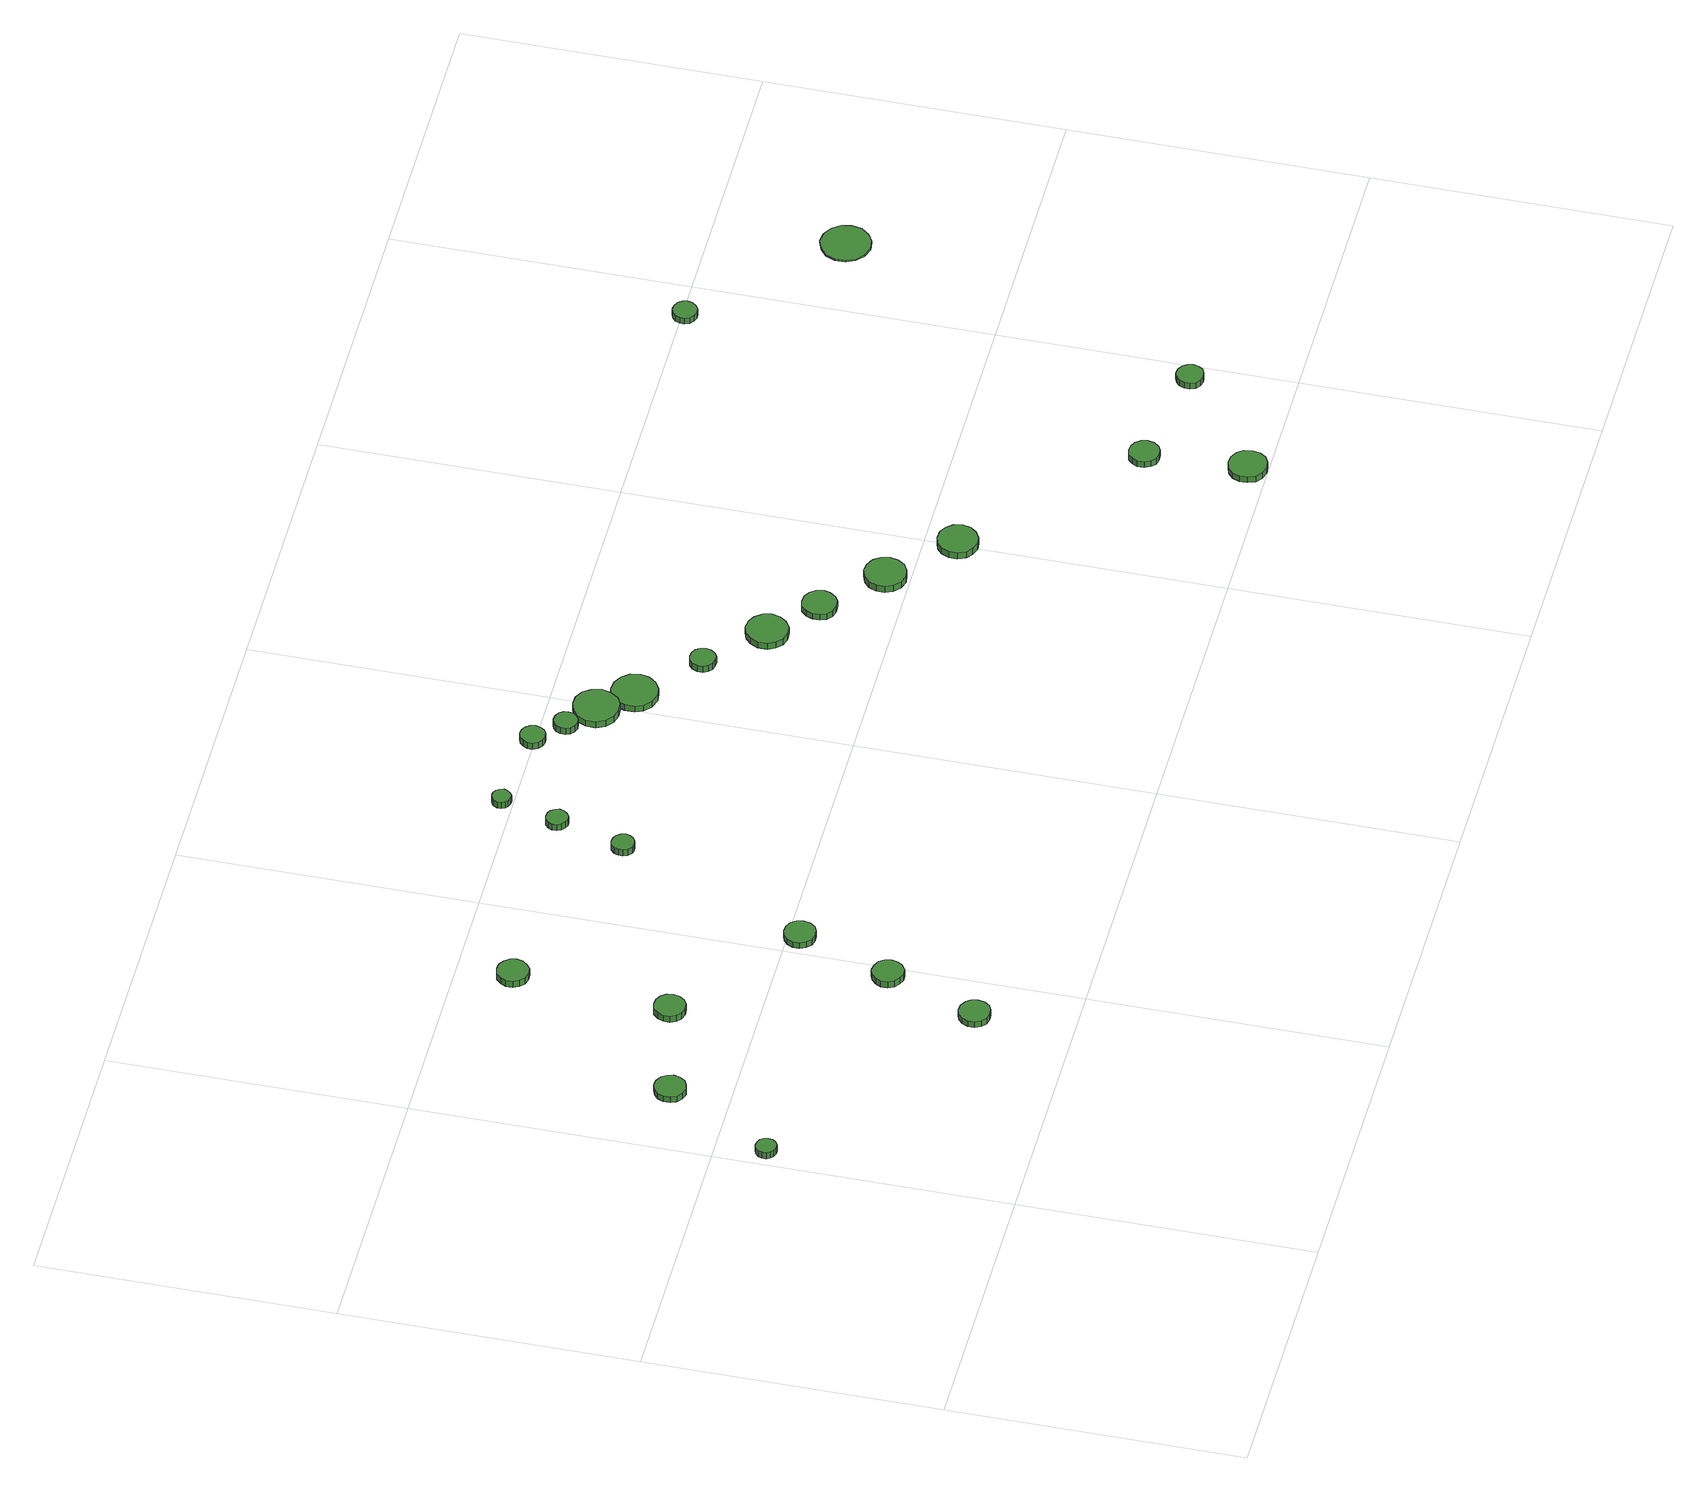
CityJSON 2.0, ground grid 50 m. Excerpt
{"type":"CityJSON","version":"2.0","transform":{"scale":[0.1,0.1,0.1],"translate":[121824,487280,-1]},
"CityObjects":{
"tree1":{"type":"SolitaryVegetationObject","attributes":{"function":"something"},"geometry":[{"type":"MultiSurface","lod":"1","boundaries":[[[0,1,2,3,4,5,6,7,8,9,10,11,12,13,14]],[[15,16,17,18,19,20,21,22,23,24,25,26,27,28,29]],[[0,29,28,1]],[[1,28,27,2]],[[2,27,26,3]],[[3,26,25,4]],[[4,25,24,5]],[[5,24,23,6]],[[6,23,22,7]],[[7,22,21,8]],[[8,21,20,9]],[[9,20,19,10]],[[10,19,18,11]],[[11,18,17,12]],[[12,17,16,13]],[[13,16,15,14]],[[14,15,29,0]]]}]},
"tree2":{"type":"SolitaryVegetationObject","attributes":{"function":"something"},"geometry":[{"type":"MultiSurface","lod":"1","boundaries":[[[30,31,32,33,34,35,36,37,38,39,40,41,42,43,44]],[[45,46,47,48,49,50,51,52,53,54,55,56,57,58,59]],[[30,59,58,31]],[[31,58,57,32]],[[32,57,56,33]],[[33,56,55,34]],[[34,55,54,35]],[[35,54,53,36]],[[36,53,52,37]],[[37,52,51,38]],[[38,51,50,39]],[[39,50,49,40]],[[40,49,48,41]],[[41,48,47,42]],[[42,47,46,43]],[[43,46,45,44]],[[44,45,59,30]]]}]},
"tree3":{"type":"SolitaryVegetationObject","attributes":{"function":"something"},"geometry":[{"type":"MultiSurface","lod":"1","boundaries":[[[60,61,62,63,64,65,66,67,68,69,70,71,72,73,74]],[[75,76,77,78,79,80,81,82,83,84,85,86,87,88,89]],[[60,89,88,61]],[[61,88,87,62]],[[62,87,86,63]],[[63,86,85,64]],[[64,85,84,65]],[[65,84,83,66]],[[66,83,82,67]],[[67,82,81,68]],[[68,81,80,69]],[[69,80,79,70]],[[70,79,78,71]],[[71,78,77,72]],[[72,77,76,73]],[[73,76,75,74]],[[74,75,89,60]]]}]},
"tree4":{"type":"SolitaryVegetationObject","attributes":{"function":"something"},"geometry":[{"type":"MultiSurface","lod":"1","boundaries":[[[90,91,92,93,94,95,96,97,98,99,100,101,102,103,104]],[[105,106,107,108,109,110,111,112,113,114,115,116,117,118,119]],[[90,119,118,91]],[[91,118,117,92]],[[92,117,116,93]],[[93,116,115,94]],[[94,115,114,95]],[[95,114,113,96]],[[96,113,112,97]],[[97,112,111,98]],[[98,111,110,99]],[[99,110,109,100]],[[100,109,108,101]],[[101,108,107,102]],[[102,107,106,103]],[[103,106,105,104]],[[104,105,119,90]]]}]},
"tree5":{"type":"SolitaryVegetationObject","attributes":{"function":"something"},"geometry":[{"type":"MultiSurface","lod":"1","boundaries":[[[120,121,122,123,124,125,126,127,128,129,130,131,132,133,134]],[[135,136,137,138,139,140,141,142,143,144,145,146,147,148,149]],[[120,149,148,121]],[[121,148,147,122]],[[122,147,146,123]],[[123,146,145,124]],[[124,145,144,125]],[[125,144,143,126]],[[126,143,142,127]],[[127,142,141,128]],[[128,141,140,129]],[[129,140,139,130]],[[130,139,138,131]],[[131,138,137,132]],[[132,137,136,133]],[[133,136,135,134]],[[134,135,149,120]]]}]},
"tree6":{"type":"SolitaryVegetationObject","attributes":{"function":"something"},"geometry":[{"type":"MultiSurface","lod":"1","boundaries":[[[150,151,152,153,154,155,156,157,158,159,160,161,162,163,164]],[[165,166,167,168,169,170,171,172,173,174,175,176,177,178,179]],[[150,179,178,151]],[[151,178,177,152]],[[152,177,176,153]],[[153,176,175,154]],[[154,175,174,155]],[[155,174,173,156]],[[156,173,172,157]],[[157,172,171,158]],[[158,171,170,159]],[[159,170,169,160]],[[160,169,168,161]],[[161,168,167,162]],[[162,167,166,163]],[[163,166,165,164]],[[164,165,179,150]]]}]},
"tree7":{"type":"SolitaryVegetationObject","attributes":{"function":"something"},"geometry":[{"type":"MultiSurface","lod":"1","boundaries":[[[180,181,182,183,184,185,186,187,188,189,190,191,192,193,194]],[[195,196,197,198,199,200,201,202,203,204,205,206,207,208,209]],[[180,209,208,181]],[[181,208,207,182]],[[182,207,206,183]],[[183,206,205,184]],[[184,205,204,185]],[[185,204,203,186]],[[186,203,202,187]],[[187,202,201,188]],[[188,201,200,189]],[[189,200,199,190]],[[190,199,198,191]],[[191,198,197,192]],[[192,197,196,193]],[[193,196,195,194]],[[194,195,209,180]]]}]},
"tree8":{"type":"SolitaryVegetationObject","attributes":{"function":"something"},"geometry":[{"type":"MultiSurface","lod":"1","boundaries":[[[210,211,212,213,214,215,216,217,218,219,220,221,222,223,224]],[[225,226,227,228,229,230,231,232,233,234,235,236,237,238,239]],[[210,239,238,211]],[[211,238,237,212]],[[212,237,236,213]],[[213,236,235,214]],[[214,235,234,215]],[[215,234,233,216]],[[216,233,232,217]],[[217,232,231,218]],[[218,231,230,219]],[[219,230,229,220]],[[220,229,228,221]],[[221,228,227,222]],[[222,227,226,223]],[[223,226,225,224]],[[224,225,239,210]]]}]},
"tree9":{"type":"SolitaryVegetationObject","attributes":{"function":"something"},"geometry":[{"type":"MultiSurface","lod":"1","boundaries":[[[240,241,242,243,244,245,246,247,248,249,250,251,252,253,254]],[[255,256,257,258,259,260,261,262,263,264,265,266,267,268,269]],[[240,269,268,241]],[[241,268,267,242]],[[242,267,266,243]],[[243,266,265,244]],[[244,265,264,245]],[[245,264,263,246]],[[246,263,262,247]],[[247,262,261,248]],[[248,261,260,249]],[[249,260,259,250]],[[250,259,258,251]],[[251,258,257,252]],[[252,257,256,253]],[[253,256,255,254]],[[254,255,269,240]]]}]},
"tree10":{"type":"SolitaryVegetationObject","attributes":{"function":"something"},"geometry":[{"type":"MultiSurface","lod":"1","boundaries":[[[270,271,272,273,274,275,276,277,278,279,280,281,282,283,284]],[[285,286,287,288,289,290,291,292,293,294,295,296,297,298,299]],[[270,299,298,271]],[[271,298,297,272]],[[272,297,296,273]],[[273,296,295,274]],[[274,295,294,275]],[[275,294,293,276]],[[276,293,292,277]],[[277,292,291,278]],[[278,291,290,279]],[[279,290,289,280]],[[280,289,288,281]],[[281,288,287,282]],[[282,287,286,283]],[[283,286,285,284]],[[284,285,299,270]]]}]},
"tree11":{"type":"SolitaryVegetationObject","attributes":{"function":"something"},"geometry":[{"type":"MultiSurface","lod":"1","boundaries":[[[300,301,302,303,304,305,306,307,308,309,310,311,312,313,314]],[[315,316,317,318,319,320,321,322,323,324,325,326,327,328,329]],[[300,329,328,301]],[[301,328,327,302]],[[302,327,326,303]],[[303,326,325,304]],[[304,325,324,305]],[[305,324,323,306]],[[306,323,322,307]],[[307,322,321,308]],[[308,321,320,309]],[[309,320,319,310]],[[310,319,318,311]],[[311,318,317,312]],[[312,317,316,313]],[[313,316,315,314]],[[314,315,329,300]]]}]},
"tree12":{"type":"SolitaryVegetationObject","attributes":{"function":"something"},"geometry":[{"type":"MultiSurface","lod":"1","boundaries":[[[330,331,332,333,334,335,336,337,338,339,340,341,342,343,344]],[[345,346,347,348,349,350,351,352,353,354,355,356,357,358,359]],[[330,359,358,331]],[[331,358,357,332]],[[332,357,356,333]],[[333,356,355,334]],[[334,355,354,335]],[[335,354,353,336]],[[336,353,352,337]],[[337,352,351,338]],[[338,351,350,339]],[[339,350,349,340]],[[340,349,348,341]],[[341,348,347,342]],[[342,347,346,343]],[[343,346,345,344]],[[344,345,359,330]]]}]},
"tree13":{"type":"SolitaryVegetationObject","attributes":{"function":"something"},"geometry":[{"type":"MultiSurface","lod":"1","boundaries":[[[360,361,362,363,364,365,366,367,368,369,370,371,372,373,374]],[[375,376,377,378,379,380,381,382,383,384,385,386,387,388,389]],[[360,389,388,361]],[[361,388,387,362]],[[362,387,386,363]],[[363,386,385,364]],[[364,385,384,365]],[[365,384,383,366]],[[366,383,382,367]],[[367,382,381,368]],[[368,381,380,369]],[[369,380,379,370]],[[370,379,378,371]],[[371,378,377,372]],[[372,377,376,373]],[[373,376,375,374]],[[374,375,389,360]]]}]},
"tree14":{"type":"SolitaryVegetationObject","attributes":{"function":"something"},"geometry":[{"type":"MultiSurface","lod":"1","boundaries":[[[390,391,392,393,394,395,396,397,398,399,400,401,402,403,404]],[[405,406,407,408,409,410,411,412,413,414,415,416,417,418,419]],[[390,419,418,391]],[[391,418,417,392]],[[392,417,416,393]],[[393,416,415,394]],[[394,415,414,395]],[[395,414,413,396]],[[396,413,412,397]],[[397,412,411,398]],[[398,411,410,399]],[[399,410,409,400]],[[400,409,408,401]],[[401,408,407,402]],[[402,407,406,403]],[[403,406,405,404]],[[404,405,419,390]]]}]},
"tree15":{"type":"SolitaryVegetationObject","attributes":{"function":"something"},"geometry":[{"type":"MultiSurface","lod":"1","boundaries":[[[420,421,422,423,424,425,426,427,428,429,430,431,432,433,434]],[[435,436,437,438,439,440,441,442,443,444,445,446,447,448,449]],[[420,449,448,421]],[[421,448,447,422]],[[422,447,446,423]],[[423,446,445,424]],[[424,445,444,425]],[[425,444,443,426]],[[426,443,442,427]],[[427,442,441,428]],[[428,441,440,429]],[[429,440,439,430]],[[430,439,438,431]],[[431,438,437,432]],[[432,437,436,433]],[[433,436,435,434]],[[434,435,449,420]]]}]},
"tree16":{"type":"SolitaryVegetationObject","attributes":{"function":"something"},"geometry":[{"type":"MultiSurface","lod":"1","boundaries":[[[450,451,452,453,454,455,456,457,458,459,460,461,462,463,464]],[[465,466,467,468,469,470,471,472,473,474,475,476,477,478,479]],[[450,479,478,451]],[[451,478,477,452]],[[452,477,476,453]],[[453,476,475,454]],[[454,475,474,455]],[[455,474,473,456]],[[456,473,472,457]],[[457,472,471,458]],[[458,471,470,459]],[[459,470,469,460]],[[460,469,468,461]],[[461,468,467,462]],[[462,467,466,463]],[[463,466,465,464]],[[464,465,479,450]]]}]},
"tree17":{"type":"SolitaryVegetationObject","attributes":{"function":"something"},"geometry":[{"type":"MultiSurface","lod":"1","boundaries":[[[480,481,482,483,484,485,486,487,488,489,490,491,492,493,494]],[[495,496,497,498,499,500,501,502,503,504,505,506,507,508,509]],[[480,509,508,481]],[[481,508,507,482]],[[482,507,506,483]],[[483,506,505,484]],[[484,505,504,485]],[[485,504,503,486]],[[486,503,502,487]],[[487,502,501,488]],[[488,501,500,489]],[[489,500,499,490]],[[490,499,498,491]],[[491,498,497,492]],[[492,497,496,493]],[[493,496,495,494]],[[494,495,509,480]]]}]},
"tree18":{"type":"SolitaryVegetationObject","attributes":{"function":"something"},"geometry":[{"type":"MultiSurface","lod":"1","boundaries":[[[510,511,512,513,514,515,516,517,518,519,520,521,522,523,524]],[[525,526,527,528,529,530,531,532,533,534,535,536,537,538,539]],[[510,539,538,511]],[[511,538,537,512]],[[512,537,536,513]],[[513,536,535,514]],[[514,535,534,515]],[[515,534,533,516]],[[516,533,532,517]],[[517,532,531,518]],[[518,531,530,519]],[[519,530,529,520]],[[520,529,528,521]],[[521,528,527,522]],[[522,527,526,523]],[[523,526,525,524]],[[524,525,539,510]]]}]},
"tree19":{"type":"SolitaryVegetationObject","attributes":{"function":"something"},"geometry":[{"type":"MultiSurface","lod":"1","boundaries":[[[540,541,542,543,544,545,546,547,548,549,550,551,552,553,554]],[[555,556,557,558,559,560,561,562,563,564,565,566,567,568,569]],[[540,569,568,541]],[[541,568,567,542]],[[542,567,566,543]],[[543,566,565,544]],[[544,565,564,545]],[[545,564,563,546]],[[546,563,562,547]],[[547,562,561,548]],[[548,561,560,549]],[[549,560,559,550]],[[550,559,558,551]],[[551,558,557,552]],[[552,557,556,553]],[[553,556,555,554]],[[554,555,569,540]]]}]},
"tree20":{"type":"SolitaryVegetationObject","attributes":{"function":"something"},"geometry":[{"type":"MultiSurface","lod":"1","boundaries":[[[570,571,572,573,574,575,576,577,578,579,580,581,582,583,584]],[[585,586,587,588,589,590,591,592,593,594,595,596,597,598,599]],[[570,599,598,571]],[[571,598,597,572]],[[572,597,596,573]],[[573,596,595,574]],[[574,595,594,575]],[[575,594,593,576]],[[576,593,592,577]],[[577,592,591,578]],[[578,591,590,579]],[[579,590,589,580]],[[580,589,588,581]],[[581,588,587,582]],[[582,587,586,583]],[[583,586,585,584]],[[584,585,599,570]]]}]},
"tree21":{"type":"SolitaryVegetationObject","attributes":{"function":"something"},"geometry":[{"type":"MultiSurface","lod":"1","boundaries":[[[600,601,602,603,604,605,606,607,608,609,610,611,612,613,614]],[[615,616,617,618,619,620,621,622,623,624,625,626,627,628,629]],[[600,629,628,601]],[[601,628,627,602]],[[602,627,626,603]],[[603,626,625,604]],[[604,625,624,605]],[[605,624,623,606]],[[606,623,622,607]],[[607,622,621,608]],[[608,621,620,609]],[[609,620,619,610]],[[610,619,618,611]],[[611,618,617,612]],[[612,617,616,613]],[[613,616,615,614]],[[614,615,629,600]]]}]},
"tree22":{"type":"SolitaryVegetationObject","attributes":{"function":"something"},"geometry":[{"type":"MultiSurface","lod":"1","boundaries":[[[630,631,632,633,634,635,636,637,638,639,640,641,642,643,644]],[[645,646,647,648,649,650,651,652,653,654,655,656,657,658,659]],[[630,659,658,631]],[[631,658,657,632]],[[632,657,656,633]],[[633,656,655,634]],[[634,655,654,635]],[[635,654,653,636]],[[636,653,652,637]],[[637,652,651,638]],[[638,651,650,639]],[[639,650,649,640]],[[640,649,648,641]],[[641,648,647,642]],[[642,647,646,643]],[[643,646,645,644]],[[644,645,659,630]]]}]},
"tree23":{"type":"SolitaryVegetationObject","attributes":{"function":"something"},"geometry":[{"type":"MultiSurface","lod":"1","boundaries":[[[660,661,662,663,664,665,666,667,668,669,670,671,672,673,674]],[[675,676,677,678,679,680,681,682,683,684,685,686,687,688,689]],[[660,689,688,661]],[[661,688,687,662]],[[662,687,686,663]],[[663,686,685,664]],[[664,685,684,665]],[[665,684,683,666]],[[666,683,682,667]],[[667,682,681,668]],[[668,681,680,669]],[[669,680,679,670]],[[670,679,678,671]],[[671,678,677,672]],[[672,677,676,673]],[[673,676,675,674]],[[674,675,689,660]]]}]},
"tree24":{"type":"SolitaryVegetationObject","attributes":{"function":"something"},"geometry":[{"type":"MultiSurface","lod":"1","boundaries":[[[690,691,692,693,694,695,696,697,698,699,700,701,702,703,704]],[[705,706,707,708,709,710,711,712,713,714,715,716,717,718,719]],[[690,719,718,691]],[[691,718,717,692]],[[692,717,716,693]],[[693,716,715,694]],[[694,715,714,695]],[[695,714,713,696]],[[696,713,712,697]],[[697,712,711,698]],[[698,711,710,699]],[[699,710,709,700]],[[700,709,708,701]],[[701,708,707,702]],[[702,707,706,703]],[[703,706,705,704]],[[704,705,719,690]]]}]}
},
"vertices":[
[42,416,29],[41,423,29],[37,429,29],[30,432,29],[23,433,29],[16,431,29],[11,426,29],[8,419,29],[8,412,29],[11,406,29],[16,401,29],[23,399,29],[30,399,29],[37,403,29],[41,409,29],[41,409,16],[37,403,16],[30,399,16],[23,399,16],[16,401,16],[11,406,16],[8,412,16],[8,419,16],[11,426,16],[16,431,16],[23,433,16],[30,432,16],[37,429,16],[41,423,16],[42,416,16],
[153,598,30],[150,608,30],[144,617,30],[134,623,30],[124,624,30],[113,620,30],[105,613,30],[101,603,30],[101,592,30],[105,582,30],[113,575,30],[124,571,30],[134,573,30],[144,578,30],[150,587,30],[150,587,18],[144,578,18],[134,573,18],[124,571,18],[113,575,18],[105,582,18],[101,592,18],[101,603,18],[105,613,18],[113,620,18],[124,624,18],[134,623,18],[144,617,18],[150,608,18],[153,598,18],
[438,163,29],[436,174,29],[430,182,29],[420,188,29],[409,189,29],[399,186,29],[391,178,29],[386,168,29],[386,157,29],[391,147,29],[399,140,29],[409,137,29],[420,138,29],[430,143,29],[436,152,29],[436,152,17],[430,143,17],[420,138,17],[409,137,17],[399,140,17],[391,147,17],[386,157,17],[386,168,17],[391,178,17],[399,186,17],[409,189,17],[420,188,17],[430,182,17],[436,174,17],[438,163,17],
[339,642,30],[337,653,30],[330,662,30],[321,667,30],[310,668,30],[299,665,30],[291,657,30],[287,647,30],[287,636,30],[291,626,30],[299,619,30],[310,616,30],[321,617,30],[330,622,30],[337,631,30],[337,631,17],[330,622,17],[321,617,17],[310,616,17],[299,619,17],[291,626,17],[287,636,17],[287,647,17],[291,657,17],[299,665,17],[310,668,17],[321,667,17],[330,662,17],[337,653,17],[339,642,17],
[497,319,31],[495,330,31],[489,339,31],[479,344,31],[468,346,31],[458,342,31],[450,335,31],[445,325,31],[445,314,31],[450,304,31],[458,297,31],[468,293,31],[479,294,31],[489,300,31],[495,309,31],[495,309,18],[489,300,18],[479,294,18],[468,293,18],[458,297,18],[450,304,18],[445,314,18],[445,325,18],[450,335,18],[458,342,18],[468,346,18],[479,344,18],[489,339,18],[495,330,18],[497,319,18],
[362,906,31],[360,916,31],[353,925,31],[344,931,31],[333,932,31],[322,929,31],[314,921,31],[309,911,31],[309,900,31],[314,890,31],[322,882,31],[333,879,31],[344,880,31],[353,886,31],[360,895,31],[360,895,18],[353,886,18],[344,880,18],[333,879,18],[322,882,18],[314,890,18],[309,900,18],[309,911,18],[314,921,18],[322,929,18],[333,932,18],[344,931,18],[353,925,18],[360,916,18],[362,906,18],
[556,478,30],[554,489,30],[548,498,30],[538,503,30],[527,504,30],[517,501,30],[509,494,30],[504,484,30],[504,473,30],[509,463,30],[517,455,30],[527,452,30],[538,453,30],[548,458,30],[554,467,30],[554,467,18],[548,458,18],[538,453,18],[527,452,18],[517,455,18],[509,463,18],[504,473,18],[504,484,18],[509,494,18],[517,501,18],[527,504,18],[538,503,18],[548,498,18],[554,489,18],[556,478,18],
[692,803,30],[690,811,30],[685,817,30],[678,821,30],[670,822,30],[663,820,30],[657,814,30],[654,807,30],[654,799,30],[657,792,30],[663,786,30],[670,784,30],[678,785,30],[685,789,30],[690,795,30],[690,795,17],[685,789,17],[678,785,17],[670,784,17],[663,786,17],[657,792,17],[654,799,17],[654,807,17],[657,814,17],[663,820,17],[670,822,17],[678,821,17],[685,817,17],[690,811,17],[692,803,17],
[725,920,30],[723,927,30],[718,934,30],[712,937,30],[704,938,30],[697,936,30],[691,931,30],[688,924,30],[688,916,30],[691,909,30],[697,904,30],[704,901,30],[712,902,30],[718,906,30],[723,912,30],[723,912,17],[718,906,17],[712,902,17],[704,901,17],[697,904,17],[691,909,17],[688,916,17],[688,924,17],[691,931,17],[697,936,17],[704,938,17],[712,937,17],[718,934,17],[723,927,17],[725,920,17],
[749,1017,32],[747,1024,32],[743,1029,32],[737,1033,32],[731,1033,32],[724,1031,32],[720,1027,32],[717,1021,32],[717,1014,32],[720,1008,32],[724,1004,32],[731,1002,32],[737,1002,32],[743,1006,32],[747,1011,32],[747,1011,19],[743,1006,19],[737,1002,19],[731,1002,19],[724,1004,19],[720,1008,19],[717,1014,19],[717,1021,19],[720,1027,19],[724,1031,19],[731,1033,19],[737,1033,19],[743,1029,19],[747,1024,19],[749,1017,19],
[908,1002,31],[906,1011,31],[901,1018,31],[894,1022,31],[885,1023,31],[876,1020,31],[870,1014,31],[866,1006,31],[866,998,31],[870,989,31],[876,984,31],[885,981,31],[894,982,31],[901,986,31],[906,993,31],[906,993,18],[901,986,18],[894,982,18],[885,981,18],[876,984,18],[870,989,18],[866,998,18],[866,1006,18],[870,1014,18],[876,1020,18],[885,1023,18],[894,1022,18],[901,1018,18],[906,1011,18],[908,1002,18],
[956,959,27],[955,967,27],[950,974,27],[943,978,27],[934,979,27],[926,977,27],[920,971,27],[917,964,27],[917,955,27],[920,948,27],[926,942,27],[934,939,27],[943,940,27],[950,945,27],[955,951,27],[955,951,14],[950,945,14],[943,940,14],[934,939,14],[926,942,14],[920,948,14],[917,955,14],[917,964,14],[920,971,14],[926,977,14],[934,979,14],[943,978,14],[950,974,14],[955,967,14],[956,959,14],
[1018,919,29],[1014,935,29],[1005,948,29],[991,956,29],[975,957,29],[960,952,29],[948,942,29],[941,927,29],[941,911,29],[948,896,29],[960,886,29],[975,881,29],[991,882,29],[1005,890,29],[1014,903,29],[1014,903,16],[1005,890,16],[991,882,16],[975,881,16],[960,886,16],[948,896,16],[941,911,16],[941,927,16],[948,942,16],[960,952,16],[975,957,16],[991,956,16],[1005,948,16],[1014,935,16],[1018,919,16],
[1069,867,27],[1066,883,27],[1056,896,27],[1042,904,27],[1026,906,27],[1011,901,27],[999,890,27],[993,876,27],[993,859,27],[999,845,27],[1011,834,27],[1026,829,27],[1042,831,27],[1056,839,27],[1066,852,27],[1066,852,15],[1056,839,15],[1042,831,15],[1026,829,15],[1011,834,15],[999,845,15],[993,859,15],[993,876,15],[999,890,15],[1011,901,15],[1026,906,15],[1042,904,15],[1056,896,15],[1066,883,15],[1069,867,15],
[1153,779,27],[1151,788,27],[1146,795,27],[1138,799,27],[1129,800,27],[1121,798,27],[1114,792,27],[1110,783,27],[1110,774,27],[1114,766,27],[1121,760,27],[1129,758,27],[1138,758,27],[1146,763,27],[1151,770,27],[1151,770,14],[1146,763,14],[1138,758,14],[1129,758,14],[1121,760,14],[1114,766,14],[1110,774,14],[1110,783,14],[1114,792,14],[1121,798,14],[1129,800,14],[1138,799,14],[1146,795,14],[1151,788,14],[1153,779,14],
[1255,694,28],[1252,708,28],[1243,720,28],[1231,727,28],[1216,729,28],[1202,724,28],[1192,714,28],[1186,701,28],[1186,686,28],[1192,673,28],[1202,663,28],[1216,659,28],[1231,660,28],[1243,668,28],[1252,680,28],[1252,680,15],[1243,668,15],[1231,660,15],[1216,659,15],[1202,663,15],[1192,673,15],[1186,686,15],[1186,701,15],[1192,714,15],[1202,724,15],[1216,729,15],[1231,727,15],[1243,720,15],[1252,708,15],[1255,694,15],
[1331,626,26],[1328,638,26],[1321,648,26],[1311,654,26],[1299,655,26],[1287,652,26],[1278,643,26],[1274,632,26],[1274,620,26],[1278,609,26],[1287,601,26],[1299,598,26],[1311,599,26],[1321,605,26],[1328,615,26],[1328,615,14],[1321,605,14],[1311,599,14],[1299,598,14],[1287,601,14],[1278,609,14],[1274,620,14],[1274,632,14],[1278,643,14],[1287,652,14],[1299,655,14],[1311,654,14],[1321,648,14],[1328,638,14],[1331,626,14],
[1430,540,27],[1427,554,27],[1419,566,27],[1406,573,27],[1392,575,27],[1378,570,27],[1367,561,27],[1361,547,27],[1361,533,27],[1367,520,27],[1378,510,27],[1392,505,27],[1406,507,27],[1419,514,27],[1427,526,27],[1427,526,14],[1419,514,14],[1406,507,14],[1392,505,14],[1378,510,14],[1367,520,14],[1361,533,14],[1361,547,14],[1367,561,14],[1378,570,14],[1392,575,14],[1406,573,14],[1419,566,14],[1427,554,14],[1430,540,14],
[1533,445,26],[1530,459,26],[1521,470,26],[1509,477,26],[1495,478,26],[1482,474,26],[1472,465,26],[1466,452,26],[1466,438,26],[1472,425,26],[1482,416,26],[1495,411,26],[1509,413,26],[1521,420,26],[1530,431,26],[1530,431,13],[1521,420,13],[1509,413,13],[1495,411,13],[1482,416,13],[1472,425,13],[1466,438,13],[1466,452,13],[1472,465,13],[1482,474,13],[1495,478,13],[1509,477,13],[1521,470,13],[1530,459,13],[1533,445,13],
[1810,32,26],[1808,46,26],[1800,56,26],[1788,63,26],[1775,64,26],[1762,60,26],[1752,51,26],[1747,39,26],[1747,26,26],[1752,13,26],[1762,5,26],[1775,0,26],[1788,2,26],[1800,8,26],[1808,19,26],[1808,19,14],[1800,8,14],[1788,2,14],[1775,0,14],[1762,5,14],[1752,13,14],[1747,26,14],[1747,39,14],[1752,51,14],[1762,60,14],[1775,64,14],[1788,63,14],[1800,56,14],[1808,46,14],[1810,32,14],
[1794,201,27],[1792,211,27],[1785,220,27],[1776,225,27],[1766,226,27],[1755,223,27],[1748,216,27],[1743,206,27],[1743,195,27],[1748,185,27],[1755,178,27],[1766,175,27],[1776,176,27],[1785,181,27],[1792,190,27],[1792,190,15],[1785,181,15],[1776,176,15],[1766,175,15],[1755,178,15],[1748,185,15],[1743,195,15],[1743,206,15],[1748,216,15],[1755,223,15],[1766,226,15],[1776,225,15],[1785,220,15],[1792,211,15],[1794,201,15],
[1984,170,29],[1982,179,29],[1977,187,29],[1968,192,29],[1959,193,29],[1950,190,29],[1943,184,29],[1939,175,29],[1939,166,29],[1943,157,29],[1950,151,29],[1959,148,29],[1968,149,29],[1977,153,29],[1982,161,29],[1982,161,17],[1977,153,17],[1968,149,17],[1959,148,17],[1950,151,17],[1943,157,17],[1939,166,17],[1939,175,17],[1943,184,17],[1950,190,17],[1959,193,17],[1968,192,17],[1977,187,17],[1982,179,17],[1984,170,17],
[1945,994,30],[1943,1002,30],[1938,1009,30],[1930,1013,30],[1922,1014,30],[1914,1012,30],[1907,1006,30],[1904,998,30],[1904,990,30],[1907,982,30],[1914,976,30],[1922,973,30],[1930,974,30],[1938,979,30],[1943,986,30],[1943,986,18],[1938,979,18],[1930,974,18],[1922,973,18],[1914,976,18],[1907,982,18],[1904,990,18],[1904,998,18],[1907,1006,18],[1914,1012,18],[1922,1014,18],[1930,1013,18],[1938,1009,18],[1943,1002,18],[1945,994,18],
[2198,783,12],[2195,800,12],[2184,814,12],[2169,823,12],[2152,825,12],[2135,819,12],[2122,808,12],[2115,792,12],[2115,774,12],[2122,759,12],[2135,747,12],[2152,741,12],[2169,743,12],[2184,752,12],[2195,766,12],[2195,766,9],[2184,752,9],[2169,743,9],[2152,741,9],[2135,747,9],[2122,759,9],[2115,774,9],[2115,792,9],[2122,808,9],[2135,819,9],[2152,825,9],[2169,823,9],[2184,814,9],[2195,800,9],[2198,783,9]
]}
